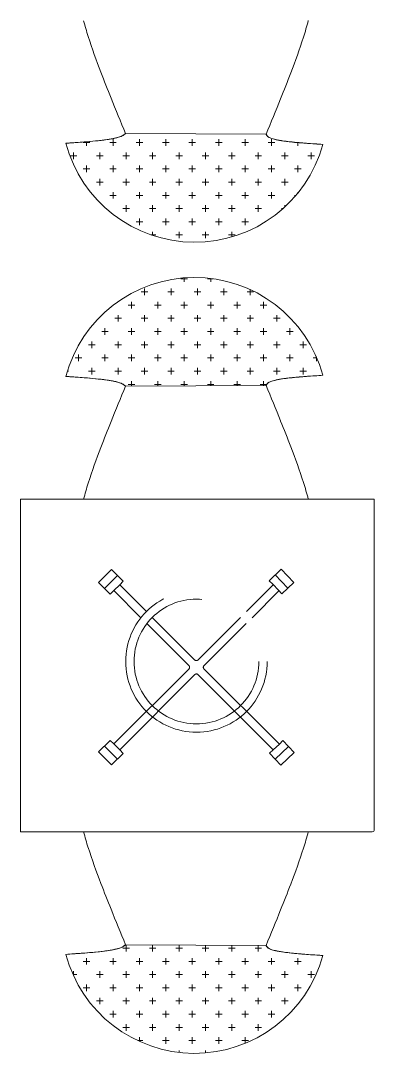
# Model space of a CAD drawing. Extents: x 3270 to 6851, y -140 to 2884.
# Drawn here: x 5803.4 to 5888.4, y 424.5 to 672.7 of the extents above; entities that cross this region are included whole.
import ezdxf

# ---------------------------------------------------------------- set-up
doc = ezdxf.new("R2010")
doc.units = 0
doc.header["$LTSCALE"] = 20
doc.linetypes.add('ACAD_ISO03W100', pattern=[30, 12, -18])
doc.layers.add('Ö-MOBİLYA', color=31, linetype='CONTINUOUS', lineweight=18)

msp = doc.modelspace()

# ---------------------------------------------------------------- linework, layer by layer
at = {"layer": 'Ö-MOBİLYA'}
for p, q in [((5828.59, 645.6, 33.61), (5862.37, 645.44, 32.32)), ((5828.59, 645.6), (5862.37, 645.44)), ((5828.59, 645.6), (5862.37, 645.44)), ((5818.43, 643.44), (5820.02, 643.44)), ((5819.23, 642.65), (5819.23, 643.64)), ((5824.78, 643.44), (5826.37, 643.44)), ((5825.58, 642.65), (5825.58, 644.24)), ((5831.13, 643.44), (5832.72, 643.44)), ((5831.93, 642.65), (5831.93, 644.24)), ((5837.48, 643.44), (5839.07, 643.44)), ((5838.28, 642.65), (5838.28, 644.24)), ((5843.83, 643.44), (5845.42, 643.44)), ((5844.63, 642.65), (5844.63, 644.24)), ((5850.18, 643.44), (5851.77, 643.44)), ((5850.98, 642.65), (5850.98, 644.24)), ((5856.53, 643.44), (5858.12, 643.44)), ((5857.33, 642.65), (5857.33, 644.24)), ((5862.88, 643.44), (5864.47, 643.44)), ((5863.68, 642.65), (5863.68, 644.24)), ((5869.23, 643.44), (5870, 643.44)), ((5870.03, 642.65), (5870.03, 643.44)), ((5816.05, 639.47), (5816.05, 641.06)), ((5822.4, 639.47), (5822.4, 641.06)), ((5828.75, 639.47), (5828.75, 641.06)), ((5835.1, 639.47), (5835.1, 641.06)), ((5841.45, 639.47), (5841.45, 641.06)), ((5847.8, 639.47), (5847.8, 641.06)), ((5854.15, 639.47), (5854.15, 641.06)), ((5860.5, 639.47), (5860.5, 641.06)), ((5866.85, 639.47), (5866.85, 641.06)), ((5873.2, 639.47), (5873.2, 641.06)), ((5815.26, 640.27), (5816.85, 640.27)), ((5821.61, 640.27), (5823.2, 640.27)), ((5827.96, 640.27), (5829.55, 640.27)), ((5834.31, 640.27), (5835.9, 640.27)), ((5840.66, 640.27), (5842.25, 640.27)), ((5847.01, 640.27), (5848.6, 640.27)), ((5853.36, 640.27), (5854.95, 640.27)), ((5859.71, 640.27), (5861.3, 640.27)), ((5866.06, 640.27), (5867.65, 640.27)), ((5872.41, 640.27), (5874, 640.27)), ((5818.43, 637.09), (5820.02, 637.09)), ((5819.23, 636.3), (5819.23, 637.89)), ((5824.78, 637.09), (5826.37, 637.09)), ((5825.58, 636.3), (5825.58, 637.89)), ((5831.13, 637.09), (5832.72, 637.09)), ((5831.93, 636.3), (5831.93, 637.89)), ((5837.48, 637.09), (5839.07, 637.09)), ((5838.28, 636.3), (5838.28, 637.89)), ((5843.83, 637.09), (5845.42, 637.09)), ((5844.63, 636.3), (5844.63, 637.89)), ((5850.18, 637.09), (5851.77, 637.09)), ((5850.98, 636.3), (5850.98, 637.89)), ((5856.53, 637.09), (5858.12, 637.09)), ((5857.33, 636.3), (5857.33, 637.89)), ((5862.88, 637.09), (5864.47, 637.09)), ((5863.68, 636.3), (5863.68, 637.89)), ((5869.23, 637.09), (5870.82, 637.09)), ((5870.03, 636.3), (5870.03, 637.89)), ((5821.61, 633.92), (5823.2, 633.92)), ((5822.4, 633.12), (5822.4, 634.71)), ((5827.96, 633.92), (5829.55, 633.92)), ((5828.75, 633.12), (5828.75, 634.71)), ((5834.31, 633.92), (5835.9, 633.92)), ((5835.1, 633.12), (5835.1, 634.71)), ((5840.66, 633.92), (5842.25, 633.92)), ((5841.45, 633.12), (5841.45, 634.71)), ((5847.01, 633.92), (5848.6, 633.92)), ((5847.8, 633.12), (5847.8, 634.71)), ((5853.36, 633.92), (5854.95, 633.92)), ((5854.15, 633.12), (5854.15, 634.71)), ((5859.71, 633.92), (5861.3, 633.92)), ((5860.5, 633.12), (5860.5, 634.71)), ((5866.06, 633.92), (5867.65, 633.92)), ((5866.85, 633.12), (5866.85, 634.71)), ((5824.78, 630.74), (5826.37, 630.74)), ((5825.58, 629.95), (5825.58, 631.54)), ((5831.13, 630.74), (5832.72, 630.74)), ((5831.93, 629.95), (5831.93, 631.54)), ((5837.48, 630.74), (5839.07, 630.74)), ((5838.28, 629.95), (5838.28, 631.54)), ((5843.83, 630.74), (5845.42, 630.74)), ((5844.63, 629.95), (5844.63, 631.54)), ((5850.18, 630.74), (5851.77, 630.74)), ((5850.98, 629.95), (5850.98, 631.54)), ((5856.53, 630.74), (5858.12, 630.74)), ((5857.33, 629.95), (5857.33, 631.54)), ((5862.88, 630.74), (5864.47, 630.74)), ((5863.68, 629.95), (5863.68, 631.54)), ((5869.23, 630.74), (5869.56, 630.74)), ((5870.03, 631.31), (5870.03, 631.54)), ((5828.75, 626.77), (5828.75, 628.36)), ((5835.1, 626.77), (5835.1, 628.36)), ((5841.45, 626.77), (5841.45, 628.36)), ((5847.8, 626.77), (5847.8, 628.36)), ((5854.15, 626.77), (5854.15, 628.36)), ((5860.5, 626.77), (5860.5, 628.36)), ((5866.85, 627.93), (5866.85, 628.36)), ((5827.96, 627.57), (5829.55, 627.57)), ((5834.31, 627.57), (5835.9, 627.57)), ((5840.66, 627.57), (5842.25, 627.57)), ((5847.01, 627.57), (5848.6, 627.57)), ((5853.36, 627.57), (5854.95, 627.57)), ((5859.71, 627.57), (5861.3, 627.57)), ((5866.06, 627.57), (5866.45, 627.57)), ((5831.13, 624.39), (5832.72, 624.39)), ((5831.93, 623.6), (5831.93, 625.19)), ((5837.48, 624.39), (5839.07, 624.39)), ((5838.28, 623.6), (5838.28, 625.19)), ((5843.83, 624.39), (5845.42, 624.39)), ((5844.63, 623.6), (5844.63, 625.19)), ((5850.18, 624.39), (5851.77, 624.39)), ((5850.98, 623.6), (5850.98, 625.19)), ((5856.53, 624.39), (5858.12, 624.39)), ((5857.33, 623.6), (5857.33, 625.19)), ((5834.78, 621.22), (5835.9, 621.22)), ((5835.1, 621.11), (5835.1, 622.01)), ((5840.66, 621.22), (5842.25, 621.22)), ((5841.45, 620.42), (5841.45, 622.01)), ((5847.01, 621.22), (5848.6, 621.22)), ((5847.8, 620.42), (5847.8, 622.01)), ((5853.36, 621.22), (5854.95, 621.22)), ((5854.15, 620.76), (5854.15, 622.01)), ((5842.7, 609.92), (5842.7, 610.91)), ((5849.05, 609.92), (5849.05, 610.78)), ((5833.17, 606.74), (5833.17, 608.33)), ((5839.52, 606.74), (5839.52, 608.33)), ((5841.9, 610.71), (5843.49, 610.71)), ((5845.87, 606.74), (5845.87, 608.33)), ((5848.25, 610.71), (5849.53, 610.71)), ((5852.22, 606.74), (5852.22, 608.33)), ((5832.38, 607.54), (5833.96, 607.54)), ((5838.73, 607.54), (5840.31, 607.54)), ((5845.08, 607.54), (5846.66, 607.54)), ((5851.43, 607.54), (5853.01, 607.54)), ((5857.78, 607.54), (5859.36, 607.54)), ((5858.57, 606.74), (5858.57, 608.08)), ((5829.2, 604.36), (5830.79, 604.36)), ((5830, 603.57), (5830, 605.16)), ((5835.55, 604.36), (5837.14, 604.36)), ((5836.35, 603.57), (5836.35, 605.16)), ((5841.9, 604.36), (5843.49, 604.36)), ((5842.7, 603.57), (5842.7, 605.16)), ((5848.25, 604.36), (5849.84, 604.36)), ((5849.05, 603.57), (5849.05, 605.16)), ((5854.6, 604.36), (5856.19, 604.36)), ((5855.4, 603.57), (5855.4, 605.16)), ((5860.95, 604.36), (5862.54, 604.36)), ((5861.75, 603.57), (5861.75, 605.16)), ((5826.03, 601.19), (5827.61, 601.19)), ((5826.82, 600.39), (5826.82, 601.98)), ((5832.38, 601.19), (5833.96, 601.19)), ((5833.17, 600.39), (5833.17, 601.98)), ((5838.73, 601.19), (5840.31, 601.19)), ((5839.52, 600.39), (5839.52, 601.98)), ((5845.08, 601.19), (5846.66, 601.19)), ((5845.87, 600.39), (5845.87, 601.98)), ((5851.43, 601.19), (5853.01, 601.19)), ((5852.22, 600.39), (5852.22, 601.98)), ((5857.78, 601.19), (5859.36, 601.19)), ((5858.57, 600.39), (5858.57, 601.98)), ((5864.13, 601.19), (5865.71, 601.19)), ((5864.92, 600.39), (5864.92, 601.98)), ((5823.65, 597.22), (5823.65, 598.81)), ((5830, 597.22), (5830, 598.81)), ((5836.35, 597.22), (5836.35, 598.81)), ((5842.7, 597.22), (5842.7, 598.81)), ((5849.05, 597.22), (5849.05, 598.81)), ((5855.4, 597.22), (5855.4, 598.81)), ((5861.75, 597.22), (5861.75, 598.81)), ((5868.1, 597.22), (5868.1, 598.81)), ((5822.85, 598.01), (5824.44, 598.01)), ((5829.2, 598.01), (5830.79, 598.01)), ((5835.55, 598.01), (5837.14, 598.01)), ((5841.9, 598.01), (5843.49, 598.01)), ((5848.25, 598.01), (5849.84, 598.01)), ((5854.6, 598.01), (5856.19, 598.01)), ((5860.95, 598.01), (5862.54, 598.01)), ((5867.3, 598.01), (5868.89, 598.01)), ((5819.68, 594.84), (5821.26, 594.84)), ((5820.47, 594.04), (5820.47, 595.63)), ((5826.03, 594.84), (5827.61, 594.84)), ((5826.82, 594.04), (5826.82, 595.63)), ((5832.38, 594.84), (5833.96, 594.84)), ((5833.17, 594.04), (5833.17, 595.63)), ((5838.73, 594.84), (5840.31, 594.84)), ((5839.52, 594.04), (5839.52, 595.63)), ((5845.08, 594.84), (5846.66, 594.84)), ((5845.87, 594.04), (5845.87, 595.63)), ((5851.43, 594.84), (5853.01, 594.84)), ((5852.22, 594.04), (5852.22, 595.63)), ((5857.78, 594.84), (5859.36, 594.84)), ((5858.57, 594.04), (5858.57, 595.63)), ((5864.13, 594.84), (5865.71, 594.84)), ((5864.92, 594.04), (5864.92, 595.63)), ((5870.48, 594.84), (5872.06, 594.84)), ((5871.27, 594.04), (5871.27, 595.63)), ((5816.5, 591.66), (5818.09, 591.66)), ((5817.3, 590.87), (5817.3, 592.46)), ((5822.85, 591.66), (5824.44, 591.66)), ((5823.65, 590.87), (5823.65, 592.46)), ((5829.2, 591.66), (5830.79, 591.66)), ((5830, 590.87), (5830, 592.46)), ((5835.55, 591.66), (5837.14, 591.66)), ((5836.35, 590.87), (5836.35, 592.46)), ((5841.9, 591.66), (5843.49, 591.66)), ((5842.7, 590.87), (5842.7, 592.46)), ((5848.25, 591.66), (5849.84, 591.66)), ((5849.05, 590.87), (5849.05, 592.46)), ((5854.6, 591.66), (5856.19, 591.66)), ((5855.4, 590.87), (5855.4, 592.46)), ((5860.95, 591.66), (5862.54, 591.66)), ((5861.75, 590.87), (5861.75, 592.46)), ((5867.3, 591.66), (5868.89, 591.66)), ((5868.1, 590.87), (5868.1, 592.46)), ((5873.65, 591.66), (5874.58, 591.66)), ((5874.45, 590.87), (5874.45, 591.96)), ((5814.61, 588.49), (5814.91, 588.49)), ((5819.68, 588.49), (5821.26, 588.49)), ((5820.47, 587.69), (5820.47, 589.28)), ((5826.03, 588.49), (5827.61, 588.49)), ((5826.82, 587.69), (5826.82, 589.28)), ((5832.38, 588.49), (5833.96, 588.49)), ((5833.17, 587.69), (5833.17, 589.28)), ((5838.73, 588.49), (5840.31, 588.49)), ((5839.52, 587.69), (5839.52, 589.28)), ((5845.08, 588.49), (5846.66, 588.49)), ((5845.87, 587.69), (5845.87, 589.28)), ((5851.43, 588.49), (5853.01, 588.49)), ((5852.22, 587.69), (5852.22, 589.28)), ((5857.78, 588.49), (5859.36, 588.49)), ((5858.57, 587.69), (5858.57, 589.28)), ((5864.13, 588.49), (5865.71, 588.49)), ((5864.92, 587.69), (5864.92, 589.28)), ((5870.48, 588.49), (5872.06, 588.49)), ((5871.27, 587.69), (5871.27, 589.28)), ((5830, 584.9), (5830, 586.11)), ((5836.35, 584.93), (5836.35, 586.11)), ((5842.7, 584.96), (5842.7, 586.11)), ((5849.05, 584.99), (5849.05, 586.11)), ((5855.4, 585.02), (5855.4, 586.11)), ((5861.75, 585.05), (5861.75, 586.11)), ((5828.59, 584.89, 33.61), (5862.37, 585.05, 32.32)), ((5828.59, 584.89), (5862.37, 585.05)), ((5828.59, 584.89), (5862.37, 585.05)), ((5829.2, 585.31), (5830.79, 585.31)), ((5835.55, 585.31), (5837.14, 585.31)), ((5841.9, 585.31), (5843.49, 585.31)), ((5848.25, 585.31), (5849.84, 585.31)), ((5854.6, 585.31), (5856.19, 585.31)), ((5860.95, 585.31), (5862.51, 585.31)), ((5888.38, 557.74), (5803.38, 557.74)), ((5803.38, 557.74), (5803.38, 477.74)), ((5888.38, 478.24), (5888.38, 557.74)), ((5824.39, 494.66), (5824.38, 494.65)), ((5824.39, 494.66), (5824.38, 494.65)), ((5866.58, 494.36), (5866.59, 494.35)), ((5866.88, 494.66), (5866.88, 494.65)), ((5867.08, 494.83), (5867.09, 494.83)), ((5803.38, 477.74), (5887.88, 477.74)), ((5827.96, 449.77), (5829.55, 449.77)), ((5828.59, 450.6, 33.61), (5862.37, 450.44, 32.32)), ((5828.59, 450.6), (5862.37, 450.44)), ((5828.59, 450.6), (5862.37, 450.44)), ((5828.75, 448.97), (5828.75, 450.56)), ((5834.31, 449.77), (5835.9, 449.77)), ((5835.1, 448.97), (5835.1, 450.56)), ((5840.66, 449.77), (5842.25, 449.77)), ((5841.45, 448.97), (5841.45, 450.54)), ((5847.01, 449.77), (5848.6, 449.77)), ((5847.8, 448.97), (5847.8, 450.51)), ((5853.36, 449.77), (5854.95, 449.77)), ((5854.15, 448.97), (5854.15, 450.48)), ((5859.71, 449.77), (5861.3, 449.77)), ((5860.5, 448.97), (5860.5, 450.45)), ((5819.23, 445.8), (5819.23, 447.39)), ((5825.58, 445.8), (5825.58, 447.39)), ((5831.93, 445.8), (5831.93, 447.39)), ((5838.28, 445.8), (5838.28, 447.39)), ((5844.63, 445.8), (5844.63, 447.39)), ((5850.98, 445.8), (5850.98, 447.39)), ((5857.33, 445.8), (5857.33, 447.39)), ((5863.68, 445.8), (5863.68, 447.39)), ((5870.03, 445.8), (5870.03, 447.39)), ((5818.43, 446.59), (5820.02, 446.59)), ((5824.78, 446.59), (5826.37, 446.59)), ((5831.13, 446.59), (5832.72, 446.59)), ((5837.48, 446.59), (5839.07, 446.59)), ((5843.83, 446.59), (5845.42, 446.59)), ((5850.18, 446.59), (5851.77, 446.59)), ((5856.53, 446.59), (5858.12, 446.59)), ((5862.88, 446.59), (5864.47, 446.59)), ((5869.23, 446.59), (5870.82, 446.59)), ((5875.58, 446.59), (5875.62, 446.59)), ((5815.97, 443.42), (5816.85, 443.42)), ((5816.05, 443.23), (5816.05, 444.21)), ((5821.61, 443.42), (5823.2, 443.42)), ((5822.4, 442.62), (5822.4, 444.21)), ((5827.96, 443.42), (5829.55, 443.42)), ((5828.75, 442.62), (5828.75, 444.21)), ((5834.31, 443.42), (5835.9, 443.42)), ((5835.1, 442.62), (5835.1, 444.21)), ((5840.66, 443.42), (5842.25, 443.42)), ((5841.45, 442.62), (5841.45, 444.21)), ((5847.01, 443.42), (5848.6, 443.42)), ((5847.8, 442.62), (5847.8, 444.21)), ((5853.36, 443.42), (5854.95, 443.42)), ((5854.15, 442.62), (5854.15, 444.21)), ((5859.71, 443.42), (5861.3, 443.42)), ((5860.5, 442.62), (5860.5, 444.21)), ((5866.06, 443.42), (5867.65, 443.42)), ((5866.85, 442.62), (5866.85, 444.21)), ((5872.41, 443.42), (5874, 443.42)), ((5873.2, 442.62), (5873.2, 444.21)), ((5818.43, 440.24), (5820.02, 440.24)), ((5819.23, 439.45), (5819.23, 441.04)), ((5824.78, 440.24), (5826.37, 440.24)), ((5825.58, 439.45), (5825.58, 441.04)), ((5831.13, 440.24), (5832.72, 440.24)), ((5831.93, 439.45), (5831.93, 441.04)), ((5837.48, 440.24), (5839.07, 440.24)), ((5838.28, 439.45), (5838.28, 441.04)), ((5843.83, 440.24), (5845.42, 440.24)), ((5844.63, 439.45), (5844.63, 441.04)), ((5850.18, 440.24), (5851.77, 440.24)), ((5850.98, 439.45), (5850.98, 441.04)), ((5856.53, 440.24), (5858.12, 440.24)), ((5857.33, 439.45), (5857.33, 441.04)), ((5862.88, 440.24), (5864.47, 440.24)), ((5863.68, 439.45), (5863.68, 441.04)), ((5869.23, 440.24), (5870.82, 440.24)), ((5870.03, 439.45), (5870.03, 441.04)), ((5821.61, 437.07), (5823.2, 437.07)), ((5822.4, 436.27), (5822.4, 437.86)), ((5827.96, 437.07), (5829.55, 437.07)), ((5828.75, 436.27), (5828.75, 437.86)), ((5834.31, 437.07), (5835.9, 437.07)), ((5835.1, 436.27), (5835.1, 437.86)), ((5840.66, 437.07), (5842.25, 437.07)), ((5841.45, 436.27), (5841.45, 437.86)), ((5847.01, 437.07), (5848.6, 437.07)), ((5847.8, 436.27), (5847.8, 437.86)), ((5853.36, 437.07), (5854.95, 437.07)), ((5854.15, 436.27), (5854.15, 437.86)), ((5859.71, 437.07), (5861.3, 437.07)), ((5860.5, 436.27), (5860.5, 437.86)), ((5866.06, 437.07), (5867.65, 437.07)), ((5866.85, 436.27), (5866.85, 437.86)), ((5825.58, 433.1), (5825.58, 434.69)), ((5831.93, 433.1), (5831.93, 434.69)), ((5838.28, 433.1), (5838.28, 434.69)), ((5844.63, 433.1), (5844.63, 434.69)), ((5850.98, 433.1), (5850.98, 434.69)), ((5857.33, 433.1), (5857.33, 434.69)), ((5863.68, 433.1), (5863.68, 434.69)), ((5824.78, 433.89), (5826.37, 433.89)), ((5831.13, 433.89), (5832.72, 433.89)), ((5837.48, 433.89), (5839.07, 433.89)), ((5843.83, 433.89), (5845.42, 433.89)), ((5850.18, 433.89), (5851.77, 433.89)), ((5856.53, 433.89), (5858.12, 433.89)), ((5862.88, 433.89), (5864.47, 433.89)), ((5827.96, 430.72), (5829.55, 430.72)), ((5828.75, 429.92), (5828.75, 431.51)), ((5834.31, 430.72), (5835.9, 430.72)), ((5835.1, 429.92), (5835.1, 431.51)), ((5840.66, 430.72), (5842.25, 430.72)), ((5841.45, 429.92), (5841.45, 431.51)), ((5847.01, 430.72), (5848.6, 430.72)), ((5847.8, 429.92), (5847.8, 431.51)), ((5853.36, 430.72), (5854.95, 430.72)), ((5854.15, 429.92), (5854.15, 431.51)), ((5859.71, 430.72), (5861.3, 430.72)), ((5860.5, 429.92), (5860.5, 431.51)), ((5831.52, 427.54), (5832.72, 427.54)), ((5831.93, 427.35), (5831.93, 428.34)), ((5837.48, 427.54), (5839.07, 427.54)), ((5838.28, 426.75), (5838.28, 428.34)), ((5843.83, 427.54), (5845.42, 427.54)), ((5844.63, 426.75), (5844.63, 428.34)), ((5850.18, 427.54), (5851.77, 427.54)), ((5850.98, 426.75), (5850.98, 428.34)), ((5856.53, 427.54), (5858.12, 427.54)), ((5857.33, 426.87), (5857.33, 428.34)), ((5841.45, 424.7), (5841.45, 425.16)), ((5847.8, 424.59), (5847.8, 425.16))]:
    msp.add_line(p, q, dxfattribs=at)
at = {"layer": 'Ö-MOBİLYA', "linetype": 'ACAD_ISO03W100', "ltscale": 0.3}
for p, q in [((5825.24, 540.78), (5822.12, 537.66)), ((5826.64, 539.38), (5823.52, 536.26)), ((5824.39, 539.92), (5824.38, 539.93)), ((5828.04, 537.98), (5825.24, 540.78)), ((5863.13, 538.11), (5865.99, 540.84)), ((5864.56, 539.48), (5867.61, 536.29)), ((5865.99, 540.84), (5869.04, 537.65)), ((5866.87, 539.92), (5866.88, 539.93)), ((5867.35, 539.42), (5867.36, 539.43)), ((5824.92, 534.86), (5822.12, 537.66)), ((5822.97, 538.51), (5822.97, 538.52)), ((5827.18, 537.13), (5825.76, 535.72)), ((5827.18, 537.13), (5828.04, 537.98)), ((5833.61, 530.7), (5827.18, 537.13)), ((5857.65, 530.7), (5864.08, 537.13)), ((5863.97, 537.25), (5863.13, 538.11)), ((5863.97, 537.25), (5865.35, 535.8)), ((5866.18, 534.92), (5869.04, 537.65)), ((5868.21, 538.52), (5868.21, 538.53)), ((5825.76, 535.72), (5824.92, 534.86)), ((5832.28, 529.2), (5825.76, 535.72)), ((5858.98, 529.2), (5865.46, 535.68)), ((5865.35, 535.8), (5866.18, 534.92)), ((5845.28, 519.03), (5835.02, 529.29)), ((5845.99, 519.03), (5856.24, 529.29)), ((5843.84, 517.64), (5833.71, 527.78)), ((5847.42, 517.64), (5857.56, 527.78)), ((5843.84, 516.94), (5825.76, 498.86)), ((5847.42, 516.94), (5865.55, 498.82)), ((5845.28, 515.55), (5827.18, 497.45)), ((5845.99, 515.55), (5864.09, 497.45)), ((5824.92, 499.72), (5822.12, 496.93)), ((5825.76, 498.86), (5824.92, 499.72)), ((5865.55, 498.82), (5866.42, 499.65)), ((5866.42, 499.65), (5869.12, 496.77)), ((5825.24, 493.81), (5822.12, 496.93)), ((5826.64, 495.2), (5823.52, 498.32)), ((5828.04, 496.6), (5825.24, 493.81)), ((5827.18, 497.45), (5825.76, 498.86)), ((5827.18, 497.45), (5828.04, 496.6)), ((5864.09, 497.45), (5863.2, 496.63)), ((5863.2, 496.63), (5865.91, 493.75)), ((5864.09, 497.45), (5865.55, 498.82)), ((5864.55, 495.19), (5867.77, 498.21)), ((5865.91, 493.75), (5869.12, 496.77)), ((5822.97, 496.07), (5822.97, 496.07)), ((5822.97, 496.07), (5822.97, 496.07)), ((5867.99, 495.68), (5867.99, 495.67))]:
    msp.add_line(p, q, dxfattribs=at)
for radius in [17, 15]:
    msp.add_circle((5845.63, 518.68), radius, dxfattribs=at)
at = {"layer": 'Ö-MOBİLYA'}
for centre, radius, start, end in [((5888.46, 690.98), 72.29, 194.6156, 197.7655), ((5802.5, 690.83), 72.29, 342.2345, 345.5139), ((5968.55, 716.74), 156.42, 197.7979, 201.1346), ((5722.41, 716.58), 156.42, 338.8654, 342.2021), ((6165.65, 791.77), 367.31, 200.9662, 202.0049), ((5525.31, 791.61), 367.31, 337.9951, 339.0338), ((6839.54, 1065.06), 1094.51, 202.05105, 202.53468), ((4851.42, 1064.9), 1094.51, 337.46532, 337.94895), ((5824.7, 650.03), 5.9, 309.0971, 311.3444), ((5825.21, 649.42), 5.11, 308.9227, 311.5188), ((5769.41, 1297.81), 656.07, 273.91861, 274.25962), ((5769.41, 1297.81), 656.07, 273.91861, 274.25962), ((5845.18, 651.48, 97.96), 32, 194.865, 344.6094), ((5845.18, 651.48), 32, 194.865, 344.6094), ((5845.18, 651.48), 32, 194.865, 344.6094), ((5805.26, 815.57), 172.51, 274.2831, 275.1363), ((5805.26, 815.57), 172.51, 274.2831, 275.1363), ((5813.58, 723.25), 79.81, 275.1198, 277.0526), ((5813.58, 723.25), 79.81, 275.1198, 277.0526), ((5818.12, 686.23), 42.51, 277.1116, 279.1758), ((5818.12, 686.23), 42.51, 277.1116, 279.1758), ((5821.2, 667.02), 23.05, 279.222, 282.1563), ((5821.2, 667.02), 23.05, 279.222, 282.1563), ((5823.49, 656.34), 12.13, 282.2297, 286.4401), ((5823.49, 656.34), 12.13, 282.2297, 286.4401), ((5825.08, 650.88), 6.45, 286.5664, 292.4734), ((5825.08, 650.88), 6.45, 286.5664, 292.4734), ((5826.28, 648.03), 3.35, 292.1653, 309.593), ((5826.07, 648.46), 3.83, 292.6975, 300.1982), ((5826.32, 647.98), 3.29, 300.6383, 309.6852), ((5864.6, 646.51), 2.48, 205.6787, 212.0488), ((5864.3, 646.35), 2.14, 205.3415, 210.2195), ((5863.66, 645.94), 1.38, 208.8739, 236.273), ((5863.64, 645.92), 1.35, 212.4974, 236.5012), ((5864.18, 646.69), 2.29, 235.7654, 243.6573), ((5864.18, 646.69), 2.29, 235.7654, 243.6573), ((5864.85, 648.03), 3.79, 243.6255, 249.6613), ((5864.85, 648.03), 3.79, 243.6255, 249.6613), ((5865.78, 650.53), 6.46, 249.6113, 254.0821), ((5865.78, 650.53), 6.46, 249.6113, 254.0821), ((5867.01, 654.83), 10.93, 254.0392, 257.3418), ((5867.01, 654.83), 10.93, 254.0392, 257.3418), ((5868.58, 661.75), 18.03, 257.3105, 259.7762), ((5869.21, 664.84), 21.17, 257.4937, 260.8074), ((5870.51, 672.4), 28.85, 259.7545, 261.6245), ((5872.45, 685.1), 41.7, 260.8545, 263.0799), ((5873.3, 691.37), 48.02, 261.6331, 263.7399), ((5876.64, 719.98), 76.83, 263.1114, 264.6624), ((5877.71, 730.37), 87.27, 263.652, 265.1275), ((5883.41, 794.11), 151.27, 264.7209, 265.7016), ((5884.86, 812.68), 169.89, 265.0814, 265.6825), ((5915.95, 1230.51), 588.88, 265.72734, 266.11404), ((5915.95, 1230.51), 588.88, 265.72734, 266.11404), ((5845.18, 579.01, 97.96), 32, 15.3906, 165.135), ((5845.18, 579.01), 32, 15.3906, 165.135), ((5845.18, 579.01), 32, 15.3906, 165.135), ((5769.41, -67.32), 656.07, 85.74038, 86.08139), ((5769.41, -67.32), 656.07, 85.74038, 86.08139), ((5805.26, 414.91), 172.51, 84.8637, 85.7169), ((5805.26, 414.91), 172.51, 84.8637, 85.7169), ((5813.58, 507.23), 79.81, 82.9474, 84.8802), ((5813.58, 507.23), 79.81, 82.9474, 84.8802), ((5818.12, 544.26), 42.51, 80.8242, 82.8884), ((5818.12, 544.26), 42.51, 80.8242, 82.8884), ((5821.2, 563.47), 23.05, 77.8437, 80.778), ((5821.2, 563.47), 23.05, 77.8437, 80.778), ((5823.49, 574.15), 12.13, 73.5599, 77.7703), ((5823.49, 574.15), 12.13, 73.5599, 77.7703), ((5864.85, 582.46), 3.79, 110.3387, 116.3745), ((5864.85, 582.46), 3.79, 110.3387, 116.3745), ((5865.78, 579.96), 6.46, 105.9179, 110.3887), ((5865.78, 579.96), 6.46, 105.9179, 110.3887), ((5867.01, 575.66), 10.93, 102.6582, 105.9608), ((5867.01, 575.66), 10.93, 102.6582, 105.9608), ((5869.21, 565.65), 21.17, 99.1926, 102.5063), ((5868.58, 568.74), 18.03, 100.2238, 102.6895), ((5870.51, 558.09), 28.85, 98.3755, 100.2455), ((5872.45, 545.39), 41.7, 96.9201, 99.1455), ((5873.3, 539.12), 48.02, 96.2601, 98.3669), ((5876.64, 510.51), 76.83, 95.3376, 96.8886), ((5877.71, 500.12), 87.27, 94.8725, 96.348), ((5883.41, 436.38), 151.27, 94.2984, 95.2791), ((5884.86, 417.81), 169.89, 94.3175, 94.9186), ((5915.95, -0.03), 588.88, 93.88596, 94.27266), ((5915.95, -0.03), 588.88, 93.88596, 94.27266), ((6839.54, 165.43), 1094.51, 157.46532, 157.94895), ((5825.08, 579.6), 6.45, 67.5266, 73.4336), ((5825.08, 579.6), 6.45, 67.5266, 73.4336), ((5826.28, 582.46), 3.35, 50.407, 67.8347), ((5826.07, 582.03), 3.83, 59.8018, 67.3025), ((5826.32, 582.51), 3.29, 50.3148, 59.3617), ((5824.7, 580.46), 5.9, 48.6556, 50.9029), ((5825.21, 581.07), 5.11, 48.4812, 51.0773), ((5864.6, 583.97), 2.48, 147.9512, 154.3213), ((5864.3, 584.13), 2.14, 149.7805, 154.6585), ((4851.42, 165.59), 1094.51, 22.05105, 22.53468), ((5863.66, 584.55), 1.38, 123.727, 151.1261), ((5863.64, 584.57), 1.35, 123.4988, 147.5026), ((5864.18, 583.8), 2.29, 116.3427, 124.2346), ((5864.18, 583.8), 2.29, 116.3427, 124.2346), ((6165.65, 438.72), 367.31, 157.9951, 159.0338), ((5525.31, 438.87), 367.31, 20.9662, 22.0049), ((5968.55, 513.75), 156.42, 158.8654, 162.2021), ((5722.41, 513.91), 156.42, 17.7979, 21.1346), ((5888.46, 539.5), 72.29, 162.2345, 165.3844), ((5802.5, 539.66), 72.29, 14.4861, 17.7655), ((5888.46, 495.98), 72.29, 194.6156, 197.7655), ((5802.5, 495.83), 72.29, 342.2345, 345.5139), ((5887.88, 478.24), 0.5, 270, 0), ((5968.55, 521.74), 156.42, 197.7979, 201.1346), ((5722.41, 521.58), 156.42, 338.8654, 342.2021), ((6165.65, 596.77), 367.31, 200.9662, 202.0049), ((5525.31, 596.61), 367.31, 337.9951, 339.0338), ((6839.54, 870.06), 1094.51, 202.05105, 202.53468), ((4851.42, 869.9), 1094.51, 337.46532, 337.94895), ((5821.2, 472.02), 23.05, 279.222, 282.1563), ((5821.2, 472.02), 23.05, 279.222, 282.1563), ((5823.49, 461.34), 12.13, 282.2297, 286.4401), ((5823.49, 461.34), 12.13, 282.2297, 286.4401), ((5825.08, 455.88), 6.45, 286.5664, 292.4734), ((5825.08, 455.88), 6.45, 286.5664, 292.4734), ((5826.28, 453.03), 3.35, 292.1653, 309.593), ((5826.07, 453.46), 3.83, 292.6975, 300.1982), ((5826.32, 452.98), 3.29, 300.6383, 309.6852), ((5824.7, 455.03), 5.9, 309.0971, 311.3444), ((5825.21, 454.42), 5.11, 308.9227, 311.5188), ((5864.6, 451.51), 2.48, 205.6787, 212.0488), ((5864.3, 451.35), 2.14, 205.3415, 210.2195), ((5863.66, 450.94), 1.38, 208.8739, 236.273), ((5863.64, 450.92), 1.35, 212.4974, 236.5012), ((5864.18, 451.69), 2.29, 235.7654, 243.6573), ((5864.18, 451.69), 2.29, 235.7654, 243.6573), ((5864.85, 453.03), 3.79, 243.6255, 249.6613), ((5864.85, 453.03), 3.79, 243.6255, 249.6613), ((5865.78, 455.53), 6.46, 249.6113, 254.0821), ((5865.78, 455.53), 6.46, 249.6113, 254.0821), ((5769.41, 1102.81), 656.07, 273.91861, 274.25962), ((5769.41, 1102.81), 656.07, 273.91861, 274.25962), ((5845.18, 456.48, 97.96), 32, 194.865, 344.6094), ((5845.18, 456.48), 32, 194.865, 344.6094), ((5845.18, 456.48), 32, 194.865, 344.6094), ((5805.26, 620.57), 172.51, 274.2831, 275.1363), ((5805.26, 620.57), 172.51, 274.2831, 275.1363), ((5813.58, 528.25), 79.81, 275.1198, 277.0526), ((5813.58, 528.25), 79.81, 275.1198, 277.0526), ((5818.12, 491.23), 42.51, 277.1116, 279.1758), ((5818.12, 491.23), 42.51, 277.1116, 279.1758), ((5867.01, 459.83), 10.93, 254.0392, 257.3418), ((5867.01, 459.83), 10.93, 254.0392, 257.3418), ((5868.58, 466.75), 18.03, 257.3105, 259.7762), ((5869.21, 469.84), 21.17, 257.4937, 260.8074), ((5870.51, 477.4), 28.85, 259.7545, 261.6245), ((5872.45, 490.1), 41.7, 260.8545, 263.0799), ((5873.3, 496.37), 48.02, 261.6331, 263.7399), ((5876.64, 524.98), 76.83, 263.1114, 264.6624), ((5877.71, 535.37), 87.27, 263.652, 265.1275), ((5883.41, 599.11), 151.27, 264.7209, 265.7016), ((5884.86, 617.68), 169.89, 265.0814, 265.6825), ((5915.95, 1035.51), 588.88, 265.72734, 266.11404), ((5915.95, 1035.51), 588.88, 265.72734, 266.11404)]:
    msp.add_arc(centre, radius, start, end, dxfattribs=at)
at = {"layer": 'Ö-MOBİLYA', "linetype": 'ACAD_ISO03W100', "ltscale": 0.3}
for centre, start, end in [((5845.63, 519.39), 225, 315), ((5843.49, 517.29), 315, 45), ((5847.78, 517.29), 135, 225), ((5845.63, 515.19), 45, 135)]:
    msp.add_arc(centre, 0.5, start, end, dxfattribs=at)
at = {"layer": 'Ö-MOBİLYA'}
for points in [[(5814.25, 643.27, 97.96), (5819.94, 643.69, 86.77), (5828.59, 645.6, 33.61)], [(5876.04, 642.99, 97.96), (5870.34, 643.41, 86.77), (5862.37, 645.44, 32.32)], [(5814.25, 587.22, 97.96), (5819.94, 586.79, 86.77), (5828.59, 584.89, 33.61)], [(5876.04, 587.5, 97.96), (5870.34, 587.08, 86.77), (5862.37, 585.05, 32.32)], [(5814.25, 448.27, 97.96), (5819.94, 448.69, 86.77), (5828.59, 450.6, 33.61)], [(5876.04, 447.99, 97.96), (5870.34, 448.41, 86.77), (5862.37, 450.44, 32.32)]]:
    msp.add_spline(points, degree=3, dxfattribs=at)

doc.saveas('drawing.dxf')
